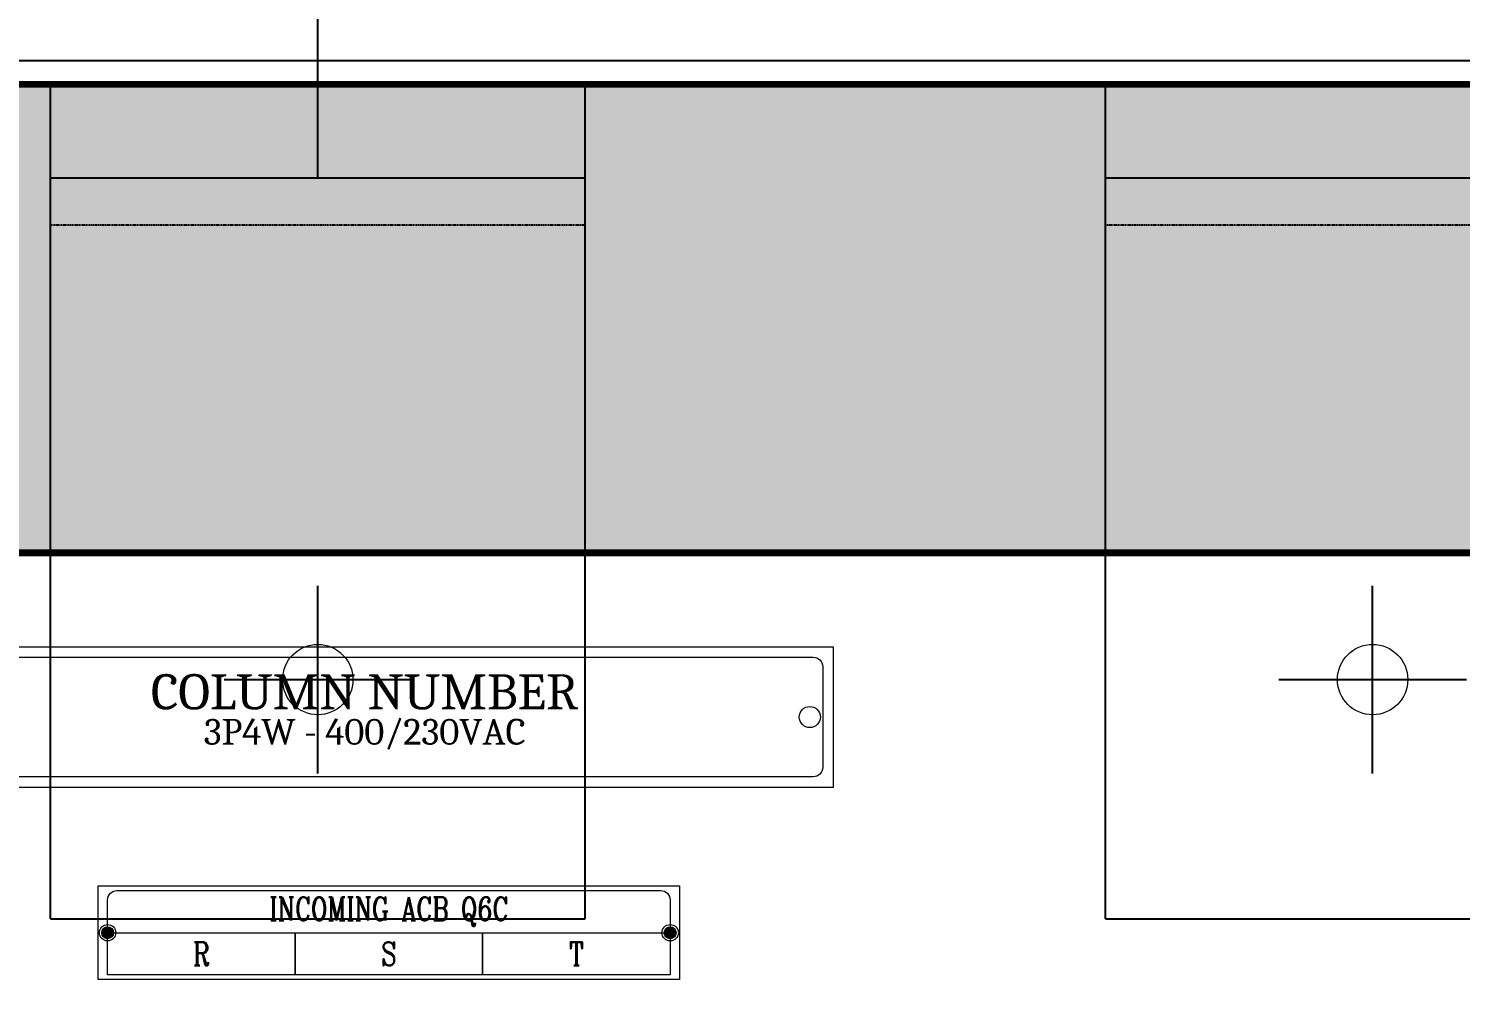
# Model space of a CAD drawing. Header units: millimetres. Extents: x -116965 to 323937, y 291661 to 566926.
# Drawn here: x -48453.6 to -48148.2, y 318544.9 to 318750.3 of the extents above; entities that cross this region are included whole.
import ezdxf

# ---------------------------------------------------------------- set-up
doc = ezdxf.new("R2010")
doc.units = ezdxf.units.MM
doc.header["$PDMODE"] = 35
doc.linetypes.add('HIDDEN', pattern=[0.375, 0.25, -0.125])
doc.layers.get('0').update_dxf_attribs({"lineweight": 18})
doc.layers.add('AM_5', color=3, linetype='Continuous', lineweight=25)
for name, color, linetype in [('C00-00-00', 7, 'Continuous'), ('DETAIL', 7, 'Continuous'), ('dien', 2, 'Continuous'), ('DIM', 3, 'Continuous')]:
    doc.layers.add(name, color=color, linetype=linetype)
doc.layers.add('C34-3A-40', color=7, linetype='Continuous', true_color=0x343a40)
doc.layers.add('C62-64-69', color=7, linetype='Continuous', true_color=0x626469)
doc.styles.add('hw_Block', font='complex.shx', dxfattribs={"width": 0.75})
doc.styles.add('hwTech', font='Cambria.ttf')
doc.styles.add('{18b73a54-fa43-428c-adcb-c1c7bbdf2c84}', font='Simplex.shx')
doc.dimstyles.new('kich thuoc$0', dxfattribs={"dimscale": 2, "dimtxt": 20, "dimasz": 16, "dimexe": 15, "dimexo": 10, "dimgap": 5, "dimtad": 1, "dimdec": 0, "dimzin": 0, "dimdsep": 46, "dimtxsty": '{18b73a54-fa43-428c-adcb-c1c7bbdf2c84}', "dimblk": 'OPEN30', "dimcen": 0.09, "dimclrd": 3, "dimclre": 3, "dimclrt": 3, "dimadec": 0, "dimazin": 0, "dimtfac": 1, "dimtdec": 0, "dimtofl": 0, "dimtmove": 0, "dimatfit": 3, "dimldrblk": 'OPEN30', "dimfxl": 1, "dimtolj": 1, "dimtzin": 0, "dimarcsym": 0})

# ---------------------------------------------------------------- blocks, each defined once
blk = doc.blocks.new('bw4000-3')
for centre in [(98203.55, 361613.91), (98428.55, 361613.91)]:
    blk.add_circle(centre, 7.5)
at = {"layer": 'DETAIL'}
for p, q in [((97838.55, 361745.91), (98568.55, 361745.91)), ((97838.55, 361740.91), (98568.55, 361740.91)), ((98146.55, 361562.91), (98146.55, 361740.91)), ((98260.55, 361562.91), (98260.55, 361740.91)), ((98371.55, 361562.91), (98371.55, 361740.91)), ((98146.55, 361720.91), (98260.55, 361720.91)), ((98371.55, 361720.91), (98485.55, 361720.91)), ((98146.55, 361562.91), (98260.55, 361562.91)), ((98371.55, 361562.91), (98485.55, 361562.91))]:
    blk.add_line(p, q, dxfattribs=at)
at = {"layer": 'DETAIL', "color": 7, "linetype": 'HIDDEN'}
for p, q in [((98146.55, 361710.91), (98260.55, 361710.91)), ((98371.55, 361710.91), (98485.55, 361710.91))]:
    blk.add_line(p, q, dxfattribs=at)
at = {"layer": 'DIM'}
for p, q in [((98203.55, 361720.91), (98203.55, 362014.91)), ((98203.55, 361593.91), (98203.55, 361633.91)), ((98428.55, 361593.91), (98428.55, 361633.91)), ((98183.55, 361613.91), (98223.55, 361613.91)), ((98408.55, 361613.91), (98448.55, 361613.91))]:
    blk.add_line(p, q, dxfattribs=at)
blk = doc.blocks.new('_Open30')
at = {"color": 0, "linetype": 'ByBlock', "lineweight": -2}
for p, q in [((-1, 0.268), (0, 0)), ((0, 0), (-1, -0.268)), ((0, 0), (-1, 0))]:
    blk.add_line(p, q, dxfattribs=at)
blk = doc.blocks.new('*D1858')
at = {"layer": 'AM_5', "color": 3, "lineweight": -2, "transparency": 16777216}
for p, q in [((-48731.87, 318758.44), (-48731.87, 319143.37)), ((-48031.87, 318758.44), (-48031.87, 319143.37)), ((-48701.87, 319113.37), (-48061.87, 319113.37))]:
    blk.add_line(p, q, dxfattribs=at)
at = {"layer": 'Defpoints', "color": 0, "lineweight": -3, "transparency": 16777216}
for p in [(-48031.87, 319113.37), (-48731.87, 318738.44), (-48031.87, 318738.44)]:
    blk.add_point(p, dxfattribs=at)
at = {"layer": 'AM_5', "color": 3, "lineweight": -2, "transparency": 16777216, "xscale": 30, "yscale": 30, "zscale": 30, "rotation": 180}
blk.add_blockref('_Open30', (-48731.87, 319113.37), dxfattribs=at)
at = {"layer": 'AM_5', "color": 3, "lineweight": -2, "transparency": 16777216, "xscale": 30, "yscale": 30, "zscale": 30}
blk.add_blockref('_Open30', (-48031.87, 319113.37), dxfattribs=at)
at = {"layer": 'AM_5', "color": 3, "transparency": 16777216, "insert": (-48381.87, 319143.37), "char_height": 40, "attachment_point": 5, "style": '{18b73a54-fa43-428c-adcb-c1c7bbdf2c84}'}
blk.add_mtext('\\A1;700', dxfattribs=at)
blk = doc.blocks.new('QƯEQWQWEQWE')
at = {"color": 0, "lineweight": 13, "ltscale": 100}
blk.add_lwpolyline([(60414.52, 346788.3), (60214.52, 346788.3), (60214.52, 346818.3), (60414.52, 346818.3)], close=True, dxfattribs=at)
blk.add_lwpolyline([(60410.27, 346790.55), (60218.77, 346790.55, -0.414214), (60216.77, 346792.55), (60216.77, 346814.06, -0.414214), (60218.77, 346816.06), (60410.27, 346816.06, -0.414214), (60412.27, 346814.06), (60412.27, 346792.55, -0.414214)], format="xyb", close=True, dxfattribs=at)
at = {"color": 7}
for centre in [(60219.52, 346803.3), (60409.52, 346803.3)]:
    blk.add_circle(centre, 2.25, dxfattribs=at)
at = {"lineweight": -3, "ltscale": 5, "insert": (60314.57, 346808.64), "char_height": 7.5, "attachment_point": 5, "style": 'hwTech'}
blk.add_mtext_dynamic_manual_height_columns('COLUMN NUMBER', width=145.0456, gutter_width=12, heights=[0], dxfattribs=at)
at = {"layer": 'dien', "color": 6, "linetype": 'Continuous', "lineweight": 30, "insert": (60314.57, 346799.61), "char_height": 15, "width": 248.9403, "attachment_point": 5, "style": 'hwTech'}
blk.add_mtext('{\\H0.3667x;3P4W - 400/230VAC} ', dxfattribs=at)

msp = doc.modelspace()

# ---------------------------------------------------------------- hatches: boundary and pattern name
h = msp.add_hatch(color=0)
h.dxf.hatch_style = 1
h.paths.add_polyline_path([(-48436.731124, 318558.710661, 0.4142135624), (-48437.994213, 318557.447572, 0.4142135624), (-48436.731124, 318556.184483)])
h.paths.add_polyline_path([(-48436.731124, 318558.710661), (-48436.731124, 318557.447572), (-48435.468035, 318557.447572, 0.4142135624)])
h.paths.add_polyline_path([(-48435.468035, 318557.447572), (-48436.731124, 318557.447572), (-48436.731124, 318556.184483, 0.4142135624)])
h = msp.add_hatch(color=0)
h.dxf.hatch_style = 1
h.paths.add_polyline_path([(-48316.731124, 318558.710661, 0.4142135624), (-48317.994213, 318557.447572, 0.4142135624), (-48316.731124, 318556.184483)])
h.paths.add_polyline_path([(-48316.731124, 318558.710661), (-48316.731124, 318557.447572), (-48315.468035, 318557.447572, 0.4142135624)])
h.paths.add_polyline_path([(-48315.468035, 318557.447572), (-48316.731124, 318557.447572), (-48316.731124, 318556.184483, 0.4142135624)])
at = {"layer": 'C34-3A-40'}
h = msp.add_hatch(color=256, dxfattribs=at)
h.dxf.hatch_style = 2
h.paths.add_polyline_path([(-48731.897576, 318738.443002), (-48031.995285, 318738.443002), (-48031.995285, 318638.456958), (-48731.897576, 318638.456958)])
at = {"layer": 'C62-64-69'}
h = msp.add_hatch(color=256, dxfattribs=at)
h.dxf.hatch_style = 2
h.paths.add_polyline_path([(-48475.93331, 318729.444258), (-48443.937776, 318729.444258), (-48443.937776, 318722.445233), (-48475.93331, 318722.445233)])
h = msp.add_hatch(color=256, dxfattribs=at)
h.dxf.hatch_style = 2
h.paths.add_polyline_path([(-48443.937776, 318729.444258), (-48411.942245, 318729.444258), (-48411.942245, 318722.445233), (-48443.937776, 318722.445233)])
h = msp.add_hatch(color=256, dxfattribs=at)
h.dxf.hatch_style = 2
h.paths.add_polyline_path([(-48443.937776, 318729.444258), (-48411.942245, 318729.444258), (-48411.942245, 318722.445233), (-48443.937776, 318722.445233)])
h = msp.add_hatch(color=256, dxfattribs=at)
h.dxf.hatch_style = 2
h.paths.add_polyline_path([(-48411.942245, 318729.444258), (-48379.94671, 318729.444258), (-48379.94671, 318722.445233), (-48411.942245, 318722.445233)])
h = msp.add_hatch(color=256, dxfattribs=at)
h.dxf.hatch_style = 2
h.paths.add_polyline_path([(-48411.942245, 318729.444258), (-48379.94671, 318729.444258), (-48379.94671, 318722.445233), (-48411.942245, 318722.445233)])
h = msp.add_hatch(color=256, dxfattribs=at)
h.dxf.hatch_style = 2
h.paths.add_polyline_path([(-48379.94671, 318729.444258), (-48347.951176, 318729.444258), (-48347.951176, 318722.445233), (-48379.94671, 318722.445233)])
h = msp.add_hatch(color=256, dxfattribs=at)
h.dxf.hatch_style = 2
h.paths.add_polyline_path([(-48379.94671, 318729.444258), (-48347.951176, 318729.444258), (-48347.951176, 318722.445233), (-48379.94671, 318722.445233)])
h = msp.add_hatch(color=256, dxfattribs=at)
h.dxf.hatch_style = 2
h.paths.add_polyline_path([(-48347.951176, 318729.444258), (-48315.955645, 318729.444258), (-48315.955645, 318722.445233), (-48347.951176, 318722.445233)])
h = msp.add_hatch(color=256, dxfattribs=at)
h.dxf.hatch_style = 2
h.paths.add_polyline_path([(-48347.951176, 318729.444258), (-48315.955645, 318729.444258), (-48315.955645, 318722.445233), (-48347.951176, 318722.445233)])
h = msp.add_hatch(color=256, dxfattribs=at)
h.dxf.hatch_style = 2
h.paths.add_polyline_path([(-48315.955645, 318729.444258), (-48283.96011, 318729.444258), (-48283.96011, 318722.445233), (-48315.955645, 318722.445233)])
h = msp.add_hatch(color=256, dxfattribs=at)
h.dxf.hatch_style = 2
h.paths.add_polyline_path([(-48283.96011, 318729.444258), (-48251.964576, 318729.444258), (-48251.964576, 318722.445233), (-48283.96011, 318722.445233)])
h = msp.add_hatch(color=256, dxfattribs=at)
h.dxf.hatch_style = 2
h.paths.add_polyline_path([(-48283.96011, 318729.444258), (-48251.964576, 318729.444258), (-48251.964576, 318722.445233), (-48283.96011, 318722.445233)])
h = msp.add_hatch(color=256, dxfattribs=at)
h.dxf.hatch_style = 2
h.paths.add_polyline_path([(-48251.964576, 318729.444258), (-48219.969045, 318729.444258), (-48219.969045, 318722.445233), (-48251.964576, 318722.445233)])
h = msp.add_hatch(color=256, dxfattribs=at)
h.dxf.hatch_style = 2
h.paths.add_polyline_path([(-48251.964576, 318729.444258), (-48219.969045, 318729.444258), (-48219.969045, 318722.445233), (-48251.964576, 318722.445233)])
h = msp.add_hatch(color=256, dxfattribs=at)
h.dxf.hatch_style = 2
h.paths.add_polyline_path([(-48219.969045, 318729.444258), (-48187.97351, 318729.444258), (-48187.97351, 318722.445233), (-48219.969045, 318722.445233)])
h = msp.add_hatch(color=256, dxfattribs=at)
h.dxf.hatch_style = 2
h.paths.add_polyline_path([(-48219.969045, 318729.444258), (-48187.97351, 318729.444258), (-48187.97351, 318722.445233), (-48219.969045, 318722.445233)])
h = msp.add_hatch(color=256, dxfattribs=at)
h.dxf.hatch_style = 2
h.paths.add_polyline_path([(-48187.97351, 318729.444258), (-48155.977976, 318729.444258), (-48155.977976, 318722.445233), (-48187.97351, 318722.445233)])
h = msp.add_hatch(color=256, dxfattribs=at)
h.dxf.hatch_style = 2
h.paths.add_polyline_path([(-48187.97351, 318729.444258), (-48155.977976, 318729.444258), (-48155.977976, 318722.445233), (-48187.97351, 318722.445233)])
h = msp.add_hatch(color=256, dxfattribs=at)
h.dxf.hatch_style = 2
h.paths.add_polyline_path([(-48155.977976, 318729.444258), (-48123.982445, 318729.444258), (-48123.982445, 318722.445233), (-48155.977976, 318722.445233)])
h = msp.add_hatch(color=256, dxfattribs=at)
h.dxf.hatch_style = 2
h.paths.add_polyline_path([(-48475.93331, 318722.445233), (-48443.937776, 318722.445233), (-48443.937776, 318720.445514), (-48475.93331, 318720.445514)])
h = msp.add_hatch(color=256, dxfattribs=at)
h.dxf.hatch_style = 2
h.paths.add_polyline_path([(-48443.937776, 318722.445233), (-48411.942245, 318722.445233), (-48411.942245, 318720.445514), (-48443.937776, 318720.445514)])
h = msp.add_hatch(color=256, dxfattribs=at)
h.dxf.hatch_style = 2
h.paths.add_polyline_path([(-48443.937776, 318722.445233), (-48411.942245, 318722.445233), (-48411.942245, 318720.445514), (-48443.937776, 318720.445514)])
h = msp.add_hatch(color=256, dxfattribs=at)
h.dxf.hatch_style = 2
h.paths.add_polyline_path([(-48411.942245, 318722.445233), (-48379.94671, 318722.445233), (-48379.94671, 318720.445514), (-48411.942245, 318720.445514)])
h = msp.add_hatch(color=256, dxfattribs=at)
h.dxf.hatch_style = 2
h.paths.add_polyline_path([(-48411.942245, 318722.445233), (-48379.94671, 318722.445233), (-48379.94671, 318720.445514), (-48411.942245, 318720.445514)])
h = msp.add_hatch(color=256, dxfattribs=at)
h.dxf.hatch_style = 2
h.paths.add_polyline_path([(-48379.94671, 318722.445233), (-48347.951176, 318722.445233), (-48347.951176, 318720.445514), (-48379.94671, 318720.445514)])
h = msp.add_hatch(color=256, dxfattribs=at)
h.dxf.hatch_style = 2
h.paths.add_polyline_path([(-48379.94671, 318722.445233), (-48347.951176, 318722.445233), (-48347.951176, 318720.445514), (-48379.94671, 318720.445514)])
h = msp.add_hatch(color=256, dxfattribs=at)
h.dxf.hatch_style = 2
h.paths.add_polyline_path([(-48347.951176, 318722.445233), (-48315.955645, 318722.445233), (-48315.955645, 318720.445514), (-48347.951176, 318720.445514)])
h = msp.add_hatch(color=256, dxfattribs=at)
h.dxf.hatch_style = 2
h.paths.add_polyline_path([(-48347.951176, 318722.445233), (-48315.955645, 318722.445233), (-48315.955645, 318720.445514), (-48347.951176, 318720.445514)])
h = msp.add_hatch(color=256, dxfattribs=at)
h.dxf.hatch_style = 2
h.paths.add_polyline_path([(-48315.955645, 318722.445233), (-48283.96011, 318722.445233), (-48283.96011, 318720.445514), (-48315.955645, 318720.445514)])
h = msp.add_hatch(color=256, dxfattribs=at)
h.dxf.hatch_style = 2
h.paths.add_polyline_path([(-48283.96011, 318722.445233), (-48251.964576, 318722.445233), (-48251.964576, 318720.445514), (-48283.96011, 318720.445514)])
h = msp.add_hatch(color=256, dxfattribs=at)
h.dxf.hatch_style = 2
h.paths.add_polyline_path([(-48283.96011, 318722.445233), (-48251.964576, 318722.445233), (-48251.964576, 318720.445514), (-48283.96011, 318720.445514)])
h = msp.add_hatch(color=256, dxfattribs=at)
h.dxf.hatch_style = 2
h.paths.add_polyline_path([(-48251.964576, 318722.445233), (-48219.969045, 318722.445233), (-48219.969045, 318720.445514), (-48251.964576, 318720.445514)])
h = msp.add_hatch(color=256, dxfattribs=at)
h.dxf.hatch_style = 2
h.paths.add_polyline_path([(-48251.964576, 318722.445233), (-48219.969045, 318722.445233), (-48219.969045, 318720.445514), (-48251.964576, 318720.445514)])
h = msp.add_hatch(color=256, dxfattribs=at)
h.dxf.hatch_style = 2
h.paths.add_polyline_path([(-48219.969045, 318722.445233), (-48187.97351, 318722.445233), (-48187.97351, 318720.445514), (-48219.969045, 318720.445514)])
h = msp.add_hatch(color=256, dxfattribs=at)
h.dxf.hatch_style = 2
h.paths.add_polyline_path([(-48219.969045, 318722.445233), (-48187.97351, 318722.445233), (-48187.97351, 318720.445514), (-48219.969045, 318720.445514)])
h = msp.add_hatch(color=256, dxfattribs=at)
h.dxf.hatch_style = 2
h.paths.add_polyline_path([(-48187.97351, 318722.445233), (-48155.977976, 318722.445233), (-48155.977976, 318720.445514), (-48187.97351, 318720.445514)])
h = msp.add_hatch(color=256, dxfattribs=at)
h.dxf.hatch_style = 2
h.paths.add_polyline_path([(-48187.97351, 318722.445233), (-48155.977976, 318722.445233), (-48155.977976, 318720.445514), (-48187.97351, 318720.445514)])
h = msp.add_hatch(color=256, dxfattribs=at)
h.dxf.hatch_style = 2
h.paths.add_polyline_path([(-48155.977976, 318722.445233), (-48123.982445, 318722.445233), (-48123.982445, 318720.445514), (-48155.977976, 318720.445514)])
h = msp.add_hatch(color=256, dxfattribs=at)
h.dxf.hatch_style = 2
h.paths.add_polyline_path([(-48475.93331, 318720.445514), (-48443.937776, 318720.445514), (-48443.937776, 318713.446489), (-48475.93331, 318713.446489)])
h = msp.add_hatch(color=256, dxfattribs=at)
h.dxf.hatch_style = 2
h.paths.add_polyline_path([(-48443.937776, 318720.445514), (-48411.942245, 318720.445514), (-48411.942245, 318713.446489), (-48443.937776, 318713.446489)])
h = msp.add_hatch(color=256, dxfattribs=at)
h.dxf.hatch_style = 2
h.paths.add_polyline_path([(-48443.937776, 318720.445514), (-48411.942245, 318720.445514), (-48411.942245, 318713.446489), (-48443.937776, 318713.446489)])
h = msp.add_hatch(color=256, dxfattribs=at)
h.dxf.hatch_style = 2
h.paths.add_polyline_path([(-48411.942245, 318720.445514), (-48379.94671, 318720.445514), (-48379.94671, 318713.446489), (-48411.942245, 318713.446489)])
h = msp.add_hatch(color=256, dxfattribs=at)
h.dxf.hatch_style = 2
h.paths.add_polyline_path([(-48411.942245, 318720.445514), (-48379.94671, 318720.445514), (-48379.94671, 318713.446489), (-48411.942245, 318713.446489)])
h = msp.add_hatch(color=256, dxfattribs=at)
h.dxf.hatch_style = 2
h.paths.add_polyline_path([(-48379.94671, 318720.445514), (-48347.951176, 318720.445514), (-48347.951176, 318713.446489), (-48379.94671, 318713.446489)])
h = msp.add_hatch(color=256, dxfattribs=at)
h.dxf.hatch_style = 2
h.paths.add_polyline_path([(-48379.94671, 318720.445514), (-48347.951176, 318720.445514), (-48347.951176, 318713.446489), (-48379.94671, 318713.446489)])
h = msp.add_hatch(color=256, dxfattribs=at)
h.dxf.hatch_style = 2
h.paths.add_polyline_path([(-48347.951176, 318720.445514), (-48315.955645, 318720.445514), (-48315.955645, 318713.446489), (-48347.951176, 318713.446489)])
h = msp.add_hatch(color=256, dxfattribs=at)
h.dxf.hatch_style = 2
h.paths.add_polyline_path([(-48347.951176, 318720.445514), (-48315.955645, 318720.445514), (-48315.955645, 318713.446489), (-48347.951176, 318713.446489)])
h = msp.add_hatch(color=256, dxfattribs=at)
h.dxf.hatch_style = 2
h.paths.add_polyline_path([(-48315.955645, 318720.445514), (-48283.96011, 318720.445514), (-48283.96011, 318713.446489), (-48315.955645, 318713.446489)])
h = msp.add_hatch(color=256, dxfattribs=at)
h.dxf.hatch_style = 2
h.paths.add_polyline_path([(-48283.96011, 318720.445514), (-48251.964576, 318720.445514), (-48251.964576, 318713.446489), (-48283.96011, 318713.446489)])
h = msp.add_hatch(color=256, dxfattribs=at)
h.dxf.hatch_style = 2
h.paths.add_polyline_path([(-48283.96011, 318720.445514), (-48251.964576, 318720.445514), (-48251.964576, 318713.446489), (-48283.96011, 318713.446489)])
h = msp.add_hatch(color=256, dxfattribs=at)
h.dxf.hatch_style = 2
h.paths.add_polyline_path([(-48251.964576, 318720.445514), (-48219.969045, 318720.445514), (-48219.969045, 318713.446489), (-48251.964576, 318713.446489)])
h = msp.add_hatch(color=256, dxfattribs=at)
h.dxf.hatch_style = 2
h.paths.add_polyline_path([(-48251.964576, 318720.445514), (-48219.969045, 318720.445514), (-48219.969045, 318713.446489), (-48251.964576, 318713.446489)])
h = msp.add_hatch(color=256, dxfattribs=at)
h.dxf.hatch_style = 2
h.paths.add_polyline_path([(-48219.969045, 318720.445514), (-48187.97351, 318720.445514), (-48187.97351, 318713.446489), (-48219.969045, 318713.446489)])
h = msp.add_hatch(color=256, dxfattribs=at)
h.dxf.hatch_style = 2
h.paths.add_polyline_path([(-48219.969045, 318720.445514), (-48187.97351, 318720.445514), (-48187.97351, 318713.446489), (-48219.969045, 318713.446489)])
h = msp.add_hatch(color=256, dxfattribs=at)
h.dxf.hatch_style = 2
h.paths.add_polyline_path([(-48187.97351, 318720.445514), (-48155.977976, 318720.445514), (-48155.977976, 318713.446489), (-48187.97351, 318713.446489)])
h = msp.add_hatch(color=256, dxfattribs=at)
h.dxf.hatch_style = 2
h.paths.add_polyline_path([(-48187.97351, 318720.445514), (-48155.977976, 318720.445514), (-48155.977976, 318713.446489), (-48187.97351, 318713.446489)])
h = msp.add_hatch(color=256, dxfattribs=at)
h.dxf.hatch_style = 2
h.paths.add_polyline_path([(-48155.977976, 318720.445514), (-48123.982445, 318720.445514), (-48123.982445, 318713.446489), (-48155.977976, 318713.446489)])
h = msp.add_hatch(color=256, dxfattribs=at)
h.dxf.hatch_style = 2
h.paths.add_polyline_path([(-48475.93331, 318713.446489), (-48443.937776, 318713.446489), (-48443.937776, 318711.446771), (-48475.93331, 318711.446771)])
h = msp.add_hatch(color=256, dxfattribs=at)
h.dxf.hatch_style = 2
h.paths.add_polyline_path([(-48443.937776, 318713.446489), (-48411.942245, 318713.446489), (-48411.942245, 318711.446771), (-48443.937776, 318711.446771)])
h = msp.add_hatch(color=256, dxfattribs=at)
h.dxf.hatch_style = 2
h.paths.add_polyline_path([(-48443.937776, 318713.446489), (-48411.942245, 318713.446489), (-48411.942245, 318711.446771), (-48443.937776, 318711.446771)])
h = msp.add_hatch(color=256, dxfattribs=at)
h.dxf.hatch_style = 2
h.paths.add_polyline_path([(-48411.942245, 318713.446489), (-48379.94671, 318713.446489), (-48379.94671, 318711.446771), (-48411.942245, 318711.446771)])
h = msp.add_hatch(color=256, dxfattribs=at)
h.dxf.hatch_style = 2
h.paths.add_polyline_path([(-48411.942245, 318713.446489), (-48379.94671, 318713.446489), (-48379.94671, 318711.446771), (-48411.942245, 318711.446771)])
h = msp.add_hatch(color=256, dxfattribs=at)
h.dxf.hatch_style = 2
h.paths.add_polyline_path([(-48379.94671, 318713.446489), (-48347.951176, 318713.446489), (-48347.951176, 318711.446771), (-48379.94671, 318711.446771)])
h = msp.add_hatch(color=256, dxfattribs=at)
h.dxf.hatch_style = 2
h.paths.add_polyline_path([(-48379.94671, 318713.446489), (-48347.951176, 318713.446489), (-48347.951176, 318711.446771), (-48379.94671, 318711.446771)])
h = msp.add_hatch(color=256, dxfattribs=at)
h.dxf.hatch_style = 2
h.paths.add_polyline_path([(-48347.951176, 318713.446489), (-48315.955645, 318713.446489), (-48315.955645, 318711.446771), (-48347.951176, 318711.446771)])
h = msp.add_hatch(color=256, dxfattribs=at)
h.dxf.hatch_style = 2
h.paths.add_polyline_path([(-48347.951176, 318713.446489), (-48315.955645, 318713.446489), (-48315.955645, 318711.446771), (-48347.951176, 318711.446771)])
h = msp.add_hatch(color=256, dxfattribs=at)
h.dxf.hatch_style = 2
h.paths.add_polyline_path([(-48315.955645, 318713.446489), (-48283.96011, 318713.446489), (-48283.96011, 318711.446771), (-48315.955645, 318711.446771)])
h = msp.add_hatch(color=256, dxfattribs=at)
h.dxf.hatch_style = 2
h.paths.add_polyline_path([(-48283.96011, 318713.446489), (-48251.964576, 318713.446489), (-48251.964576, 318711.446771), (-48283.96011, 318711.446771)])
h = msp.add_hatch(color=256, dxfattribs=at)
h.dxf.hatch_style = 2
h.paths.add_polyline_path([(-48283.96011, 318713.446489), (-48251.964576, 318713.446489), (-48251.964576, 318711.446771), (-48283.96011, 318711.446771)])
h = msp.add_hatch(color=256, dxfattribs=at)
h.dxf.hatch_style = 2
h.paths.add_polyline_path([(-48251.964576, 318713.446489), (-48219.969045, 318713.446489), (-48219.969045, 318711.446771), (-48251.964576, 318711.446771)])
h = msp.add_hatch(color=256, dxfattribs=at)
h.dxf.hatch_style = 2
h.paths.add_polyline_path([(-48251.964576, 318713.446489), (-48219.969045, 318713.446489), (-48219.969045, 318711.446771), (-48251.964576, 318711.446771)])
h = msp.add_hatch(color=256, dxfattribs=at)
h.dxf.hatch_style = 2
h.paths.add_polyline_path([(-48219.969045, 318713.446489), (-48187.97351, 318713.446489), (-48187.97351, 318711.446771), (-48219.969045, 318711.446771)])
h = msp.add_hatch(color=256, dxfattribs=at)
h.dxf.hatch_style = 2
h.paths.add_polyline_path([(-48219.969045, 318713.446489), (-48187.97351, 318713.446489), (-48187.97351, 318711.446771), (-48219.969045, 318711.446771)])
h = msp.add_hatch(color=256, dxfattribs=at)
h.dxf.hatch_style = 2
h.paths.add_polyline_path([(-48187.97351, 318713.446489), (-48155.977976, 318713.446489), (-48155.977976, 318711.446771), (-48187.97351, 318711.446771)])
h = msp.add_hatch(color=256, dxfattribs=at)
h.dxf.hatch_style = 2
h.paths.add_polyline_path([(-48187.97351, 318713.446489), (-48155.977976, 318713.446489), (-48155.977976, 318711.446771), (-48187.97351, 318711.446771)])
h = msp.add_hatch(color=256, dxfattribs=at)
h.dxf.hatch_style = 2
h.paths.add_polyline_path([(-48155.977976, 318713.446489), (-48123.982445, 318713.446489), (-48123.982445, 318711.446771), (-48155.977976, 318711.446771)])
h = msp.add_hatch(color=256, dxfattribs=at)
h.dxf.hatch_style = 2
h.paths.add_polyline_path([(-48475.93331, 318711.446771), (-48443.937776, 318711.446771), (-48443.937776, 318704.447745), (-48475.93331, 318704.447745)])
h = msp.add_hatch(color=256, dxfattribs=at)
h.dxf.hatch_style = 2
h.paths.add_polyline_path([(-48443.937776, 318711.446771), (-48411.942245, 318711.446771), (-48411.942245, 318704.447745), (-48443.937776, 318704.447745)])
h = msp.add_hatch(color=256, dxfattribs=at)
h.dxf.hatch_style = 2
h.paths.add_polyline_path([(-48443.937776, 318711.446771), (-48411.942245, 318711.446771), (-48411.942245, 318704.447745), (-48443.937776, 318704.447745)])
h = msp.add_hatch(color=256, dxfattribs=at)
h.dxf.hatch_style = 2
h.paths.add_polyline_path([(-48411.942245, 318711.446771), (-48379.94671, 318711.446771), (-48379.94671, 318704.447745), (-48411.942245, 318704.447745)])
h = msp.add_hatch(color=256, dxfattribs=at)
h.dxf.hatch_style = 2
h.paths.add_polyline_path([(-48411.942245, 318711.446771), (-48379.94671, 318711.446771), (-48379.94671, 318704.447745), (-48411.942245, 318704.447745)])
h = msp.add_hatch(color=256, dxfattribs=at)
h.dxf.hatch_style = 2
h.paths.add_polyline_path([(-48379.94671, 318711.446771), (-48347.951176, 318711.446771), (-48347.951176, 318704.447745), (-48379.94671, 318704.447745)])
h = msp.add_hatch(color=256, dxfattribs=at)
h.dxf.hatch_style = 2
h.paths.add_polyline_path([(-48379.94671, 318711.446771), (-48347.951176, 318711.446771), (-48347.951176, 318704.447745), (-48379.94671, 318704.447745)])
h = msp.add_hatch(color=256, dxfattribs=at)
h.dxf.hatch_style = 2
h.paths.add_polyline_path([(-48347.951176, 318711.446771), (-48315.955645, 318711.446771), (-48315.955645, 318704.447745), (-48347.951176, 318704.447745)])
h = msp.add_hatch(color=256, dxfattribs=at)
h.dxf.hatch_style = 2
h.paths.add_polyline_path([(-48347.951176, 318711.446771), (-48315.955645, 318711.446771), (-48315.955645, 318704.447745), (-48347.951176, 318704.447745)])
h = msp.add_hatch(color=256, dxfattribs=at)
h.dxf.hatch_style = 2
h.paths.add_polyline_path([(-48315.955645, 318711.446771), (-48283.96011, 318711.446771), (-48283.96011, 318704.447745), (-48315.955645, 318704.447745)])
h = msp.add_hatch(color=256, dxfattribs=at)
h.dxf.hatch_style = 2
h.paths.add_polyline_path([(-48283.96011, 318711.446771), (-48251.964576, 318711.446771), (-48251.964576, 318704.447745), (-48283.96011, 318704.447745)])
h = msp.add_hatch(color=256, dxfattribs=at)
h.dxf.hatch_style = 2
h.paths.add_polyline_path([(-48283.96011, 318711.446771), (-48251.964576, 318711.446771), (-48251.964576, 318704.447745), (-48283.96011, 318704.447745)])
h = msp.add_hatch(color=256, dxfattribs=at)
h.dxf.hatch_style = 2
h.paths.add_polyline_path([(-48251.964576, 318711.446771), (-48219.969045, 318711.446771), (-48219.969045, 318704.447745), (-48251.964576, 318704.447745)])
h = msp.add_hatch(color=256, dxfattribs=at)
h.dxf.hatch_style = 2
h.paths.add_polyline_path([(-48251.964576, 318711.446771), (-48219.969045, 318711.446771), (-48219.969045, 318704.447745), (-48251.964576, 318704.447745)])
h = msp.add_hatch(color=256, dxfattribs=at)
h.dxf.hatch_style = 2
h.paths.add_polyline_path([(-48219.969045, 318711.446771), (-48187.97351, 318711.446771), (-48187.97351, 318704.447745), (-48219.969045, 318704.447745)])
h = msp.add_hatch(color=256, dxfattribs=at)
h.dxf.hatch_style = 2
h.paths.add_polyline_path([(-48219.969045, 318711.446771), (-48187.97351, 318711.446771), (-48187.97351, 318704.447745), (-48219.969045, 318704.447745)])
h = msp.add_hatch(color=256, dxfattribs=at)
h.dxf.hatch_style = 2
h.paths.add_polyline_path([(-48187.97351, 318711.446771), (-48155.977976, 318711.446771), (-48155.977976, 318704.447745), (-48187.97351, 318704.447745)])
h = msp.add_hatch(color=256, dxfattribs=at)
h.dxf.hatch_style = 2
h.paths.add_polyline_path([(-48187.97351, 318711.446771), (-48155.977976, 318711.446771), (-48155.977976, 318704.447745), (-48187.97351, 318704.447745)])
h = msp.add_hatch(color=256, dxfattribs=at)
h.dxf.hatch_style = 2
h.paths.add_polyline_path([(-48155.977976, 318711.446771), (-48123.982445, 318711.446771), (-48123.982445, 318704.447745), (-48155.977976, 318704.447745)])
h = msp.add_hatch(color=256, dxfattribs=at)
h.dxf.hatch_style = 2
h.paths.add_polyline_path([(-48475.93331, 318704.447745), (-48443.937776, 318704.447745), (-48443.937776, 318702.448027), (-48475.93331, 318702.448027)])
h = msp.add_hatch(color=256, dxfattribs=at)
h.dxf.hatch_style = 2
h.paths.add_polyline_path([(-48443.937776, 318704.447745), (-48411.942245, 318704.447745), (-48411.942245, 318702.448027), (-48443.937776, 318702.448027)])
h = msp.add_hatch(color=256, dxfattribs=at)
h.dxf.hatch_style = 2
h.paths.add_polyline_path([(-48443.937776, 318704.447745), (-48411.942245, 318704.447745), (-48411.942245, 318702.448027), (-48443.937776, 318702.448027)])
h = msp.add_hatch(color=256, dxfattribs=at)
h.dxf.hatch_style = 2
h.paths.add_polyline_path([(-48411.942245, 318704.447745), (-48379.94671, 318704.447745), (-48379.94671, 318702.448027), (-48411.942245, 318702.448027)])
h = msp.add_hatch(color=256, dxfattribs=at)
h.dxf.hatch_style = 2
h.paths.add_polyline_path([(-48411.942245, 318704.447745), (-48379.94671, 318704.447745), (-48379.94671, 318702.448027), (-48411.942245, 318702.448027)])
h = msp.add_hatch(color=256, dxfattribs=at)
h.dxf.hatch_style = 2
h.paths.add_polyline_path([(-48379.94671, 318704.447745), (-48347.951176, 318704.447745), (-48347.951176, 318702.448027), (-48379.94671, 318702.448027)])
h = msp.add_hatch(color=256, dxfattribs=at)
h.dxf.hatch_style = 2
h.paths.add_polyline_path([(-48379.94671, 318704.447745), (-48347.951176, 318704.447745), (-48347.951176, 318702.448027), (-48379.94671, 318702.448027)])
h = msp.add_hatch(color=256, dxfattribs=at)
h.dxf.hatch_style = 2
h.paths.add_polyline_path([(-48347.951176, 318704.447745), (-48315.955645, 318704.447745), (-48315.955645, 318702.448027), (-48347.951176, 318702.448027)])
h = msp.add_hatch(color=256, dxfattribs=at)
h.dxf.hatch_style = 2
h.paths.add_polyline_path([(-48347.951176, 318704.447745), (-48315.955645, 318704.447745), (-48315.955645, 318702.448027), (-48347.951176, 318702.448027)])
h = msp.add_hatch(color=256, dxfattribs=at)
h.dxf.hatch_style = 2
h.paths.add_polyline_path([(-48315.955645, 318704.447745), (-48283.96011, 318704.447745), (-48283.96011, 318702.448027), (-48315.955645, 318702.448027)])
h = msp.add_hatch(color=256, dxfattribs=at)
h.dxf.hatch_style = 2
h.paths.add_polyline_path([(-48283.96011, 318704.447745), (-48251.964576, 318704.447745), (-48251.964576, 318702.448027), (-48283.96011, 318702.448027)])
h = msp.add_hatch(color=256, dxfattribs=at)
h.dxf.hatch_style = 2
h.paths.add_polyline_path([(-48283.96011, 318704.447745), (-48251.964576, 318704.447745), (-48251.964576, 318702.448027), (-48283.96011, 318702.448027)])
h = msp.add_hatch(color=256, dxfattribs=at)
h.dxf.hatch_style = 2
h.paths.add_polyline_path([(-48251.964576, 318704.447745), (-48219.969045, 318704.447745), (-48219.969045, 318702.448027), (-48251.964576, 318702.448027)])
h = msp.add_hatch(color=256, dxfattribs=at)
h.dxf.hatch_style = 2
h.paths.add_polyline_path([(-48251.964576, 318704.447745), (-48219.969045, 318704.447745), (-48219.969045, 318702.448027), (-48251.964576, 318702.448027)])
h = msp.add_hatch(color=256, dxfattribs=at)
h.dxf.hatch_style = 2
h.paths.add_polyline_path([(-48219.969045, 318704.447745), (-48187.97351, 318704.447745), (-48187.97351, 318702.448027), (-48219.969045, 318702.448027)])
h = msp.add_hatch(color=256, dxfattribs=at)
h.dxf.hatch_style = 2
h.paths.add_polyline_path([(-48219.969045, 318704.447745), (-48187.97351, 318704.447745), (-48187.97351, 318702.448027), (-48219.969045, 318702.448027)])
h = msp.add_hatch(color=256, dxfattribs=at)
h.dxf.hatch_style = 2
h.paths.add_polyline_path([(-48187.97351, 318704.447745), (-48155.977976, 318704.447745), (-48155.977976, 318702.448027), (-48187.97351, 318702.448027)])
h = msp.add_hatch(color=256, dxfattribs=at)
h.dxf.hatch_style = 2
h.paths.add_polyline_path([(-48187.97351, 318704.447745), (-48155.977976, 318704.447745), (-48155.977976, 318702.448027), (-48187.97351, 318702.448027)])
h = msp.add_hatch(color=256, dxfattribs=at)
h.dxf.hatch_style = 2
h.paths.add_polyline_path([(-48155.977976, 318704.447745), (-48123.982445, 318704.447745), (-48123.982445, 318702.448027), (-48155.977976, 318702.448027)])
h = msp.add_hatch(color=256, dxfattribs=at)
h.dxf.hatch_style = 2
h.paths.add_polyline_path([(-48475.93331, 318702.448027), (-48443.937776, 318702.448027), (-48443.937776, 318695.449001), (-48475.93331, 318695.449001)])
h = msp.add_hatch(color=256, dxfattribs=at)
h.dxf.hatch_style = 2
h.paths.add_polyline_path([(-48443.937776, 318702.448027), (-48411.942245, 318702.448027), (-48411.942245, 318695.449001), (-48443.937776, 318695.449001)])
h = msp.add_hatch(color=256, dxfattribs=at)
h.dxf.hatch_style = 2
h.paths.add_polyline_path([(-48443.937776, 318702.448027), (-48411.942245, 318702.448027), (-48411.942245, 318695.449001), (-48443.937776, 318695.449001)])
h = msp.add_hatch(color=256, dxfattribs=at)
h.dxf.hatch_style = 2
h.paths.add_polyline_path([(-48411.942245, 318702.448027), (-48379.94671, 318702.448027), (-48379.94671, 318695.449001), (-48411.942245, 318695.449001)])
h = msp.add_hatch(color=256, dxfattribs=at)
h.dxf.hatch_style = 2
h.paths.add_polyline_path([(-48411.942245, 318702.448027), (-48379.94671, 318702.448027), (-48379.94671, 318695.449001), (-48411.942245, 318695.449001)])
h = msp.add_hatch(color=256, dxfattribs=at)
h.dxf.hatch_style = 2
h.paths.add_polyline_path([(-48379.94671, 318702.448027), (-48347.951176, 318702.448027), (-48347.951176, 318695.449001), (-48379.94671, 318695.449001)])
h = msp.add_hatch(color=256, dxfattribs=at)
h.dxf.hatch_style = 2
h.paths.add_polyline_path([(-48379.94671, 318702.448027), (-48347.951176, 318702.448027), (-48347.951176, 318695.449001), (-48379.94671, 318695.449001)])
h = msp.add_hatch(color=256, dxfattribs=at)
h.dxf.hatch_style = 2
h.paths.add_polyline_path([(-48347.951176, 318702.448027), (-48315.955645, 318702.448027), (-48315.955645, 318695.449001), (-48347.951176, 318695.449001)])
h = msp.add_hatch(color=256, dxfattribs=at)
h.dxf.hatch_style = 2
h.paths.add_polyline_path([(-48347.951176, 318702.448027), (-48315.955645, 318702.448027), (-48315.955645, 318695.449001), (-48347.951176, 318695.449001)])
h = msp.add_hatch(color=256, dxfattribs=at)
h.dxf.hatch_style = 2
h.paths.add_polyline_path([(-48315.955645, 318702.448027), (-48283.96011, 318702.448027), (-48283.96011, 318695.449001), (-48315.955645, 318695.449001)])
h = msp.add_hatch(color=256, dxfattribs=at)
h.dxf.hatch_style = 2
h.paths.add_polyline_path([(-48283.96011, 318702.448027), (-48251.964576, 318702.448027), (-48251.964576, 318695.449001), (-48283.96011, 318695.449001)])
h = msp.add_hatch(color=256, dxfattribs=at)
h.dxf.hatch_style = 2
h.paths.add_polyline_path([(-48283.96011, 318702.448027), (-48251.964576, 318702.448027), (-48251.964576, 318695.449001), (-48283.96011, 318695.449001)])
h = msp.add_hatch(color=256, dxfattribs=at)
h.dxf.hatch_style = 2
h.paths.add_polyline_path([(-48251.964576, 318702.448027), (-48219.969045, 318702.448027), (-48219.969045, 318695.449001), (-48251.964576, 318695.449001)])
h = msp.add_hatch(color=256, dxfattribs=at)
h.dxf.hatch_style = 2
h.paths.add_polyline_path([(-48251.964576, 318702.448027), (-48219.969045, 318702.448027), (-48219.969045, 318695.449001), (-48251.964576, 318695.449001)])
h = msp.add_hatch(color=256, dxfattribs=at)
h.dxf.hatch_style = 2
h.paths.add_polyline_path([(-48219.969045, 318702.448027), (-48187.97351, 318702.448027), (-48187.97351, 318695.449001), (-48219.969045, 318695.449001)])
h = msp.add_hatch(color=256, dxfattribs=at)
h.dxf.hatch_style = 2
h.paths.add_polyline_path([(-48219.969045, 318702.448027), (-48187.97351, 318702.448027), (-48187.97351, 318695.449001), (-48219.969045, 318695.449001)])
h = msp.add_hatch(color=256, dxfattribs=at)
h.dxf.hatch_style = 2
h.paths.add_polyline_path([(-48187.97351, 318702.448027), (-48155.977976, 318702.448027), (-48155.977976, 318695.449001), (-48187.97351, 318695.449001)])
h = msp.add_hatch(color=256, dxfattribs=at)
h.dxf.hatch_style = 2
h.paths.add_polyline_path([(-48187.97351, 318702.448027), (-48155.977976, 318702.448027), (-48155.977976, 318695.449001), (-48187.97351, 318695.449001)])
h = msp.add_hatch(color=256, dxfattribs=at)
h.dxf.hatch_style = 2
h.paths.add_polyline_path([(-48155.977976, 318702.448027), (-48123.982445, 318702.448027), (-48123.982445, 318695.449001), (-48155.977976, 318695.449001)])
h = msp.add_hatch(color=256, dxfattribs=at)
h.dxf.hatch_style = 2
h.paths.add_polyline_path([(-48475.93331, 318695.449001), (-48443.937776, 318695.449001), (-48443.937776, 318693.449283), (-48475.93331, 318693.449283)])
h = msp.add_hatch(color=256, dxfattribs=at)
h.dxf.hatch_style = 2
h.paths.add_polyline_path([(-48443.937776, 318695.449001), (-48411.942245, 318695.449001), (-48411.942245, 318693.449283), (-48443.937776, 318693.449283)])
h = msp.add_hatch(color=256, dxfattribs=at)
h.dxf.hatch_style = 2
h.paths.add_polyline_path([(-48443.937776, 318695.449001), (-48411.942245, 318695.449001), (-48411.942245, 318693.449283), (-48443.937776, 318693.449283)])
h = msp.add_hatch(color=256, dxfattribs=at)
h.dxf.hatch_style = 2
h.paths.add_polyline_path([(-48411.942245, 318695.449001), (-48379.94671, 318695.449001), (-48379.94671, 318693.449283), (-48411.942245, 318693.449283)])
h = msp.add_hatch(color=256, dxfattribs=at)
h.dxf.hatch_style = 2
h.paths.add_polyline_path([(-48411.942245, 318695.449001), (-48379.94671, 318695.449001), (-48379.94671, 318693.449283), (-48411.942245, 318693.449283)])
h = msp.add_hatch(color=256, dxfattribs=at)
h.dxf.hatch_style = 2
h.paths.add_polyline_path([(-48379.94671, 318695.449001), (-48347.951176, 318695.449001), (-48347.951176, 318693.449283), (-48379.94671, 318693.449283)])
h = msp.add_hatch(color=256, dxfattribs=at)
h.dxf.hatch_style = 2
h.paths.add_polyline_path([(-48379.94671, 318695.449001), (-48347.951176, 318695.449001), (-48347.951176, 318693.449283), (-48379.94671, 318693.449283)])
h = msp.add_hatch(color=256, dxfattribs=at)
h.dxf.hatch_style = 2
h.paths.add_polyline_path([(-48347.951176, 318695.449001), (-48315.955645, 318695.449001), (-48315.955645, 318693.449283), (-48347.951176, 318693.449283)])
h = msp.add_hatch(color=256, dxfattribs=at)
h.dxf.hatch_style = 2
h.paths.add_polyline_path([(-48347.951176, 318695.449001), (-48315.955645, 318695.449001), (-48315.955645, 318693.449283), (-48347.951176, 318693.449283)])
h = msp.add_hatch(color=256, dxfattribs=at)
h.dxf.hatch_style = 2
h.paths.add_polyline_path([(-48315.955645, 318695.449001), (-48283.96011, 318695.449001), (-48283.96011, 318693.449283), (-48315.955645, 318693.449283)])
h = msp.add_hatch(color=256, dxfattribs=at)
h.dxf.hatch_style = 2
h.paths.add_polyline_path([(-48283.96011, 318695.449001), (-48251.964576, 318695.449001), (-48251.964576, 318693.449283), (-48283.96011, 318693.449283)])
h = msp.add_hatch(color=256, dxfattribs=at)
h.dxf.hatch_style = 2
h.paths.add_polyline_path([(-48283.96011, 318695.449001), (-48251.964576, 318695.449001), (-48251.964576, 318693.449283), (-48283.96011, 318693.449283)])
h = msp.add_hatch(color=256, dxfattribs=at)
h.dxf.hatch_style = 2
h.paths.add_polyline_path([(-48251.964576, 318695.449001), (-48219.969045, 318695.449001), (-48219.969045, 318693.449283), (-48251.964576, 318693.449283)])
h = msp.add_hatch(color=256, dxfattribs=at)
h.dxf.hatch_style = 2
h.paths.add_polyline_path([(-48251.964576, 318695.449001), (-48219.969045, 318695.449001), (-48219.969045, 318693.449283), (-48251.964576, 318693.449283)])
h = msp.add_hatch(color=256, dxfattribs=at)
h.dxf.hatch_style = 2
h.paths.add_polyline_path([(-48219.969045, 318695.449001), (-48187.97351, 318695.449001), (-48187.97351, 318693.449283), (-48219.969045, 318693.449283)])
h = msp.add_hatch(color=256, dxfattribs=at)
h.dxf.hatch_style = 2
h.paths.add_polyline_path([(-48219.969045, 318695.449001), (-48187.97351, 318695.449001), (-48187.97351, 318693.449283), (-48219.969045, 318693.449283)])
h = msp.add_hatch(color=256, dxfattribs=at)
h.dxf.hatch_style = 2
h.paths.add_polyline_path([(-48187.97351, 318695.449001), (-48155.977976, 318695.449001), (-48155.977976, 318693.449283), (-48187.97351, 318693.449283)])
h = msp.add_hatch(color=256, dxfattribs=at)
h.dxf.hatch_style = 2
h.paths.add_polyline_path([(-48187.97351, 318695.449001), (-48155.977976, 318695.449001), (-48155.977976, 318693.449283), (-48187.97351, 318693.449283)])
h = msp.add_hatch(color=256, dxfattribs=at)
h.dxf.hatch_style = 2
h.paths.add_polyline_path([(-48155.977976, 318695.449001), (-48123.982445, 318695.449001), (-48123.982445, 318693.449283), (-48155.977976, 318693.449283)])
h = msp.add_hatch(color=256, dxfattribs=at)
h.dxf.hatch_style = 2
h.paths.add_polyline_path([(-48475.93331, 318693.449283), (-48443.937776, 318693.449283), (-48443.937776, 318686.450258), (-48475.93331, 318686.450258)])
h = msp.add_hatch(color=256, dxfattribs=at)
h.dxf.hatch_style = 2
h.paths.add_polyline_path([(-48443.937776, 318693.449283), (-48411.942245, 318693.449283), (-48411.942245, 318686.450258), (-48443.937776, 318686.450258)])
h = msp.add_hatch(color=256, dxfattribs=at)
h.dxf.hatch_style = 2
h.paths.add_polyline_path([(-48443.937776, 318693.449283), (-48411.942245, 318693.449283), (-48411.942245, 318686.450258), (-48443.937776, 318686.450258)])
h = msp.add_hatch(color=256, dxfattribs=at)
h.dxf.hatch_style = 2
h.paths.add_polyline_path([(-48411.942245, 318693.449283), (-48379.94671, 318693.449283), (-48379.94671, 318686.450258), (-48411.942245, 318686.450258)])
h = msp.add_hatch(color=256, dxfattribs=at)
h.dxf.hatch_style = 2
h.paths.add_polyline_path([(-48411.942245, 318693.449283), (-48379.94671, 318693.449283), (-48379.94671, 318686.450258), (-48411.942245, 318686.450258)])
h = msp.add_hatch(color=256, dxfattribs=at)
h.dxf.hatch_style = 2
h.paths.add_polyline_path([(-48379.94671, 318693.449283), (-48347.951176, 318693.449283), (-48347.951176, 318686.450258), (-48379.94671, 318686.450258)])
h = msp.add_hatch(color=256, dxfattribs=at)
h.dxf.hatch_style = 2
h.paths.add_polyline_path([(-48379.94671, 318693.449283), (-48347.951176, 318693.449283), (-48347.951176, 318686.450258), (-48379.94671, 318686.450258)])
h = msp.add_hatch(color=256, dxfattribs=at)
h.dxf.hatch_style = 2
h.paths.add_polyline_path([(-48347.951176, 318693.449283), (-48315.955645, 318693.449283), (-48315.955645, 318686.450258), (-48347.951176, 318686.450258)])
h = msp.add_hatch(color=256, dxfattribs=at)
h.dxf.hatch_style = 2
h.paths.add_polyline_path([(-48347.951176, 318693.449283), (-48315.955645, 318693.449283), (-48315.955645, 318686.450258), (-48347.951176, 318686.450258)])
h = msp.add_hatch(color=256, dxfattribs=at)
h.dxf.hatch_style = 2
h.paths.add_polyline_path([(-48315.955645, 318693.449283), (-48283.96011, 318693.449283), (-48283.96011, 318686.450258), (-48315.955645, 318686.450258)])
h = msp.add_hatch(color=256, dxfattribs=at)
h.dxf.hatch_style = 2
h.paths.add_polyline_path([(-48283.96011, 318693.449283), (-48251.964576, 318693.449283), (-48251.964576, 318686.450258), (-48283.96011, 318686.450258)])
h = msp.add_hatch(color=256, dxfattribs=at)
h.dxf.hatch_style = 2
h.paths.add_polyline_path([(-48283.96011, 318693.449283), (-48251.964576, 318693.449283), (-48251.964576, 318686.450258), (-48283.96011, 318686.450258)])
h = msp.add_hatch(color=256, dxfattribs=at)
h.dxf.hatch_style = 2
h.paths.add_polyline_path([(-48251.964576, 318693.449283), (-48219.969045, 318693.449283), (-48219.969045, 318686.450258), (-48251.964576, 318686.450258)])
h = msp.add_hatch(color=256, dxfattribs=at)
h.dxf.hatch_style = 2
h.paths.add_polyline_path([(-48251.964576, 318693.449283), (-48219.969045, 318693.449283), (-48219.969045, 318686.450258), (-48251.964576, 318686.450258)])
h = msp.add_hatch(color=256, dxfattribs=at)
h.dxf.hatch_style = 2
h.paths.add_polyline_path([(-48219.969045, 318693.449283), (-48187.97351, 318693.449283), (-48187.97351, 318686.450258), (-48219.969045, 318686.450258)])
h = msp.add_hatch(color=256, dxfattribs=at)
h.dxf.hatch_style = 2
h.paths.add_polyline_path([(-48219.969045, 318693.449283), (-48187.97351, 318693.449283), (-48187.97351, 318686.450258), (-48219.969045, 318686.450258)])
h = msp.add_hatch(color=256, dxfattribs=at)
h.dxf.hatch_style = 2
h.paths.add_polyline_path([(-48187.97351, 318693.449283), (-48155.977976, 318693.449283), (-48155.977976, 318686.450258), (-48187.97351, 318686.450258)])
h = msp.add_hatch(color=256, dxfattribs=at)
h.dxf.hatch_style = 2
h.paths.add_polyline_path([(-48187.97351, 318693.449283), (-48155.977976, 318693.449283), (-48155.977976, 318686.450258), (-48187.97351, 318686.450258)])
h = msp.add_hatch(color=256, dxfattribs=at)
h.dxf.hatch_style = 2
h.paths.add_polyline_path([(-48155.977976, 318693.449283), (-48123.982445, 318693.449283), (-48123.982445, 318686.450258), (-48155.977976, 318686.450258)])
h = msp.add_hatch(color=256, dxfattribs=at)
h.dxf.hatch_style = 2
h.paths.add_polyline_path([(-48475.93331, 318686.450258), (-48443.937776, 318686.450258), (-48443.937776, 318684.450539), (-48475.93331, 318684.450539)])
h = msp.add_hatch(color=256, dxfattribs=at)
h.dxf.hatch_style = 2
h.paths.add_polyline_path([(-48443.937776, 318686.450258), (-48411.942245, 318686.450258), (-48411.942245, 318684.450539), (-48443.937776, 318684.450539)])
h = msp.add_hatch(color=256, dxfattribs=at)
h.dxf.hatch_style = 2
h.paths.add_polyline_path([(-48443.937776, 318686.450258), (-48411.942245, 318686.450258), (-48411.942245, 318684.450539), (-48443.937776, 318684.450539)])
h = msp.add_hatch(color=256, dxfattribs=at)
h.dxf.hatch_style = 2
h.paths.add_polyline_path([(-48411.942245, 318686.450258), (-48379.94671, 318686.450258), (-48379.94671, 318684.450539), (-48411.942245, 318684.450539)])
h = msp.add_hatch(color=256, dxfattribs=at)
h.dxf.hatch_style = 2
h.paths.add_polyline_path([(-48411.942245, 318686.450258), (-48379.94671, 318686.450258), (-48379.94671, 318684.450539), (-48411.942245, 318684.450539)])
h = msp.add_hatch(color=256, dxfattribs=at)
h.dxf.hatch_style = 2
h.paths.add_polyline_path([(-48379.94671, 318686.450258), (-48347.951176, 318686.450258), (-48347.951176, 318684.450539), (-48379.94671, 318684.450539)])
h = msp.add_hatch(color=256, dxfattribs=at)
h.dxf.hatch_style = 2
h.paths.add_polyline_path([(-48379.94671, 318686.450258), (-48347.951176, 318686.450258), (-48347.951176, 318684.450539), (-48379.94671, 318684.450539)])
h = msp.add_hatch(color=256, dxfattribs=at)
h.dxf.hatch_style = 2
h.paths.add_polyline_path([(-48347.951176, 318686.450258), (-48315.955645, 318686.450258), (-48315.955645, 318684.450539), (-48347.951176, 318684.450539)])
h = msp.add_hatch(color=256, dxfattribs=at)
h.dxf.hatch_style = 2
h.paths.add_polyline_path([(-48347.951176, 318686.450258), (-48315.955645, 318686.450258), (-48315.955645, 318684.450539), (-48347.951176, 318684.450539)])
h = msp.add_hatch(color=256, dxfattribs=at)
h.dxf.hatch_style = 2
h.paths.add_polyline_path([(-48315.955645, 318686.450258), (-48283.96011, 318686.450258), (-48283.96011, 318684.450539), (-48315.955645, 318684.450539)])
h = msp.add_hatch(color=256, dxfattribs=at)
h.dxf.hatch_style = 2
h.paths.add_polyline_path([(-48283.96011, 318686.450258), (-48251.964576, 318686.450258), (-48251.964576, 318684.450539), (-48283.96011, 318684.450539)])
h = msp.add_hatch(color=256, dxfattribs=at)
h.dxf.hatch_style = 2
h.paths.add_polyline_path([(-48283.96011, 318686.450258), (-48251.964576, 318686.450258), (-48251.964576, 318684.450539), (-48283.96011, 318684.450539)])
h = msp.add_hatch(color=256, dxfattribs=at)
h.dxf.hatch_style = 2
h.paths.add_polyline_path([(-48251.964576, 318686.450258), (-48219.969045, 318686.450258), (-48219.969045, 318684.450539), (-48251.964576, 318684.450539)])
h = msp.add_hatch(color=256, dxfattribs=at)
h.dxf.hatch_style = 2
h.paths.add_polyline_path([(-48251.964576, 318686.450258), (-48219.969045, 318686.450258), (-48219.969045, 318684.450539), (-48251.964576, 318684.450539)])
h = msp.add_hatch(color=256, dxfattribs=at)
h.dxf.hatch_style = 2
h.paths.add_polyline_path([(-48219.969045, 318686.450258), (-48187.97351, 318686.450258), (-48187.97351, 318684.450539), (-48219.969045, 318684.450539)])
h = msp.add_hatch(color=256, dxfattribs=at)
h.dxf.hatch_style = 2
h.paths.add_polyline_path([(-48219.969045, 318686.450258), (-48187.97351, 318686.450258), (-48187.97351, 318684.450539), (-48219.969045, 318684.450539)])
h = msp.add_hatch(color=256, dxfattribs=at)
h.dxf.hatch_style = 2
h.paths.add_polyline_path([(-48187.97351, 318686.450258), (-48155.977976, 318686.450258), (-48155.977976, 318684.450539), (-48187.97351, 318684.450539)])
h = msp.add_hatch(color=256, dxfattribs=at)
h.dxf.hatch_style = 2
h.paths.add_polyline_path([(-48187.97351, 318686.450258), (-48155.977976, 318686.450258), (-48155.977976, 318684.450539), (-48187.97351, 318684.450539)])
h = msp.add_hatch(color=256, dxfattribs=at)
h.dxf.hatch_style = 2
h.paths.add_polyline_path([(-48155.977976, 318686.450258), (-48123.982445, 318686.450258), (-48123.982445, 318684.450539), (-48155.977976, 318684.450539)])

# ---------------------------------------------------------------- linework, layer by layer
for points in [[(-48438.731124, 318567.447572), (-48314.731124, 318567.447572), (-48314.731124, 318547.447572), (-48438.731124, 318547.447572)], [(-48436.731124, 318557.447572), (-48396.731124, 318557.447572), (-48396.731124, 318548.447572), (-48436.731124, 318548.447572)], [(-48396.731124, 318557.447572), (-48356.731124, 318557.447572), (-48356.731124, 318548.447572), (-48396.731124, 318548.447572)], [(-48356.731124, 318557.447572), (-48316.731124, 318557.447572), (-48316.731124, 318548.447572), (-48356.731124, 318548.447572)]]:
    msp.add_lwpolyline(points, close=True)
msp.add_lwpolyline([(-48434.731124, 318566.447572), (-48318.731124, 318566.447572, -0.4142135624), (-48316.731124, 318564.447572), (-48316.731124, 318548.447572), (-48436.731124, 318548.447572), (-48436.731124, 318564.447572, -0.4142135624)], format="xyb", close=True)
for centre, radius in [((-48436.731124, 318557.447572), 1.75), ((-48436.731124, 318557.447572), 1.263089), ((-48316.731124, 318557.447572), 1.75), ((-48316.731124, 318557.447572), 1.263089)]:
    msp.add_circle(centre, radius)
at = {"layer": 'C00-00-00', "lineweight": 211}
for points in [[(-48731.897576, 318738.443002), (-48031.995285, 318738.443002), (-48031.995285, 316538.750083), (-48731.897576, 316538.750083)], [(-48731.897576, 318738.443002), (-48031.995285, 318738.443002), (-48031.995285, 318638.456958), (-48731.897576, 318638.456958)]]:
    msp.add_lwpolyline(points, close=True, dxfattribs=at)
at = {"layer": 'C00-00-00', "lineweight": 100}
msp.add_lwpolyline([(-48731.897576, 318638.456958), (-48031.995285, 318638.456958), (-48031.995285, 317988.547689), (-48731.897576, 317988.547689)], close=True, dxfattribs=at)

# ---------------------------------------------------------------- block references
at = {"lineweight": -3}
for name, p in [('bw4000-3', (-146595.446334, -43002.471459)), ('QƯEQWQWEQWE', (-108696.465783, -28199.847385))]:
    msp.add_blockref(name, p, dxfattribs=at)

# ---------------------------------------------------------------- texts
at = {"char_height": 5, "attachment_point": 5, "style": 'hw_Block'}
for s, insert in [('INCOMING ACB Q6C', (-48376.731124, 318561.947572)), ('R', (-48416.731124, 318552.947572)), ('S', (-48376.731124, 318552.947572)), ('T', (-48336.731124, 318552.947572))]:
    msp.add_mtext_dynamic_manual_height_columns(s, width=61.04856746, gutter_width=12.5, heights=[0], dxfattribs=dict(at, insert=insert))

# ---------------------------------------------------------------- dimensions: what is measured, and where the dimension line sits
at = {"layer": 'AM_5'}
dim = msp.add_linear_dim(base=(-48031.86966, 319113.366834), p1=(-48731.869577, 318738.443002), p2=(-48031.86966, 318738.443002), dimstyle='kich thuoc$0', override={"dimasz": 15, "dimtdec": 4}, dxfattribs=at)
dim.commit()
dim.dimension.update_dxf_attribs({"geometry": '*D1858', "text_midpoint": (-48381.869618, 319143.366834)})

doc.saveas('drawing.dxf')
